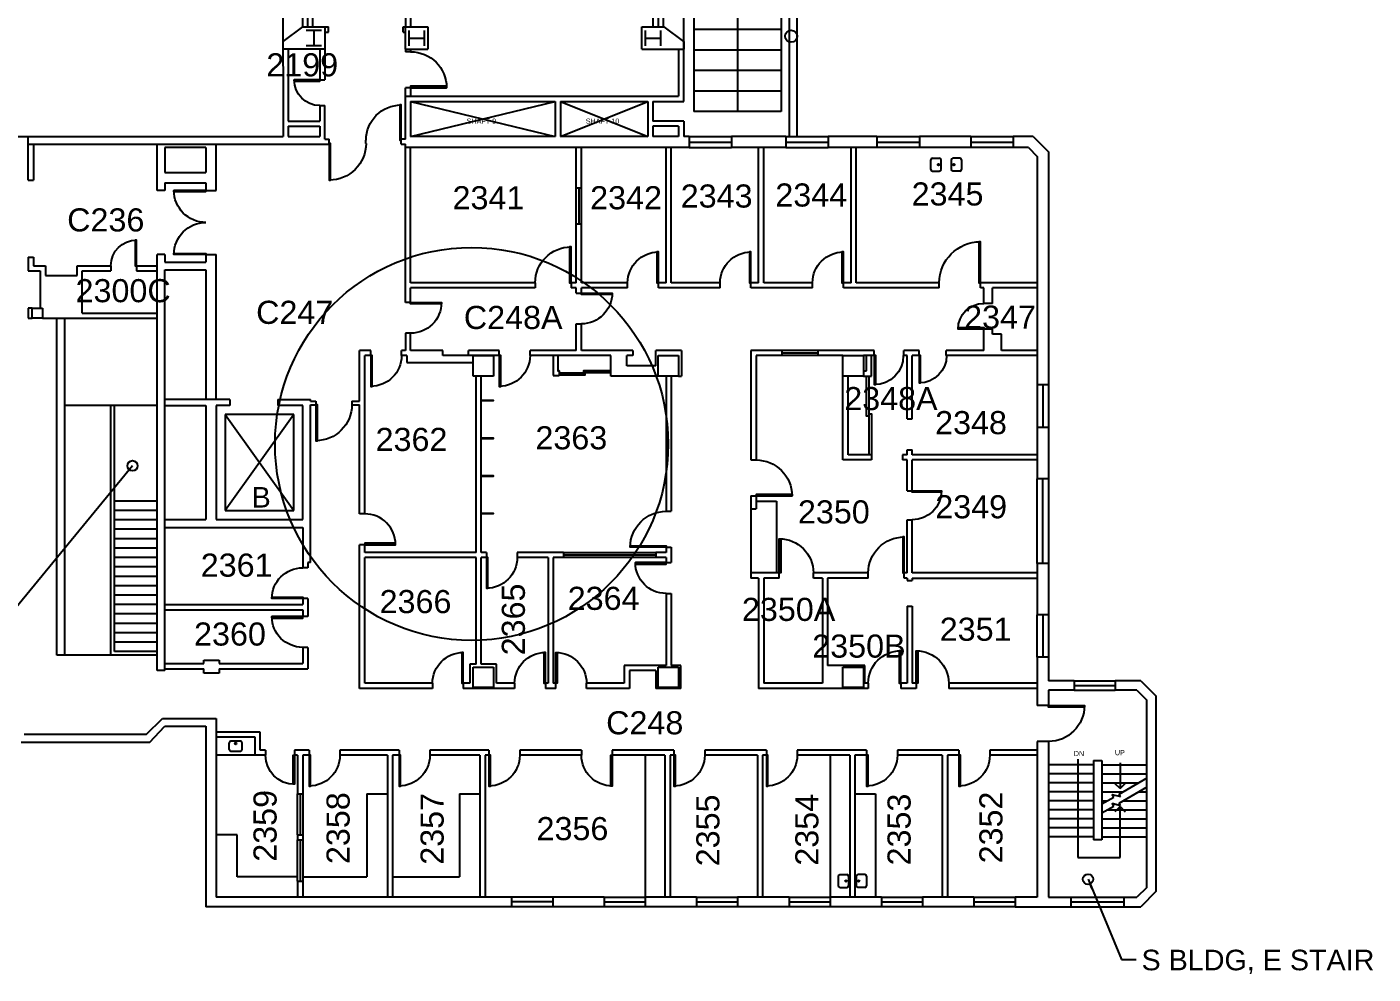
# Model space of a CAD drawing. Header units: inches. Extents: x -281 to 5521, y -151 to 3105.
# Drawn here: x 2892 to 4465, y -151 to 956 of the extents above; entities that cross this region are included whole.
import ezdxf

# ---------------------------------------------------------------- set-up
doc = ezdxf.new("R2010")
doc.units = ezdxf.units.IN
doc.header["$LTSCALE"] = 48
doc.header["$MEASUREMENT"] = 0
doc.layers.get('0').update_dxf_attribs({"linetype": 'CONTINUOUS'})
for name, color, linetype in [('A-ANNO-RNUM', 4, 'CONTINUOUS'), ('A-ANNO-TEXT', 4, 'CONTINUOUS'), ('A-ANNO-TEXT-IDEN', 4, 'CONTINUOUS'), ('A-DOOR', 2, 'CONTINUOUS'), ('A-FLOR-CASE', 3, 'CONTINUOUS'), ('A-FLOR-EVTR', 2, 'CONTINUOUS'), ('A-FLOR-PFIX', 2, 'CONTINUOUS'), ('A-FLOR-STRS', 2, 'CONTINUOUS'), ('A-GLAZ', 2, 'CONTINUOUS'), ('A-GLAZ-SILL', 1, 'CONTINUOUS'), ('A-ROOF-MED', 3, 'CONTINUOUS'), ('A-ROOF-THIN', 1, 'CONTINUOUS'), ('A-SHAFT', 1, 'CONTINUOUS'), ('A-WALL-FULL', 6, 'CONTINUOUS'), ('S-COLS', 5, 'CONTINUOUS')]:
    doc.layers.add(name, color=color, linetype=linetype)
doc.styles.add('ARIAL', font='arial.ttf')
doc.styles.get("Standard").update_dxf_attribs({"font": 'SIMPLEX.SHX'})
doc.dimstyles.new('DIM1-4', dxfattribs={"dimscale": 48, "dimtxt": 0.09375, "dimasz": 0.125, "dimexe": 0.125, "dimexo": 0.09375, "dimgap": 0.046875, "dimtad": 1, "dimdec": 4, "dimzin": 7, "dimdsep": 46, "dimlunit": 4, "dimtxsty": 'Standard', "dimblk": 'TICK', "dimcen": 2.25, "dimdle": 1.5, "dimadec": 0, "dimazin": 0, "dimtfac": 1, "dimtdec": 4, "dimtix": 1, "dimtofl": 0, "dimtmove": 2, "dimatfit": 3, "dimldrblk": 'TICK', "dimfxl": 1, "dimtolj": 1, "dimtzin": 0, "dimarcsym": 0})

# ---------------------------------------------------------------- blocks, each defined once
blk = doc.blocks.new('sink')
for p, q in [((3840, -156.5), (3840, -167.5)), ((3842, -154.5), (3850, -154.5)), ((3852, -156.5), (3852, -167.5)), ((3842, -169.5), (3850, -169.5))]:
    blk.add_line(p, q)
blk.add_circle((3849.1, -162), 0.977)
for centre, start, end in [((3842, -156.5), 90, 180), ((3850, -156.5), 0, 90), ((3842, -167.5), 180, 270), ((3850, -167.5), 270, 0)]:
    blk.add_arc(centre, 2, start, end)
blk = doc.blocks.new('*U153')
for p, q in [((0, 0), (0, 0)), ((-42, 0), (-42, 0))]:
    blk.add_line(p, q)
blk.add_lwpolyline([(0, 0), (0, -42), (-1.75, -42), (-1.75, 0)], close=True)
blk.add_arc((0, 0), 42, 180, 270)
blk = doc.blocks.new('*U160')
for p, q in [((0, 0), (0, 0)), ((-42, 0), (-42, 0))]:
    blk.add_line(p, q)
blk.add_lwpolyline([(0, 0), (0, -42), (-1.75, -42), (-1.75, 0)], close=True)
blk.add_arc((0, 0), 42, 180, 270)
blk = doc.blocks.new('*U209')
for p, q in [((0, 0), (0, 0)), ((-36, 0), (-36, 0))]:
    blk.add_line(p, q)
blk.add_lwpolyline([(0, 0), (0, -36), (-1.75, -36), (-1.75, 0)], close=True)
blk.add_arc((0, 0), 36, 180, 270)
blk = doc.blocks.new('*U210')
for p, q in [((0, 0), (0, 0)), ((-48, 0), (-48, 0))]:
    blk.add_line(p, q)
blk.add_lwpolyline([(0, 0), (0, -48), (-1.75, -48), (-1.75, 0)], close=True)
blk.add_arc((0, 0), 48, 180, 270)
blk = doc.blocks.new('*U180')
for p, q in [((0, 0), (0, 0)), ((-30, 0), (-30, 0))]:
    blk.add_line(p, q)
blk.add_lwpolyline([(0, 0), (0, 30), (-1.75, 30), (-1.75, 0)], close=True)
blk.add_arc((0, 0), 30, 90, 180)
blk = doc.blocks.new('*U181')
for p, q in [((0, 0), (0, 0)), ((36, 0), (36, 0))]:
    blk.add_line(p, q)
blk.add_lwpolyline([(0, 0), (0, 36), (1.75, 36), (1.75, 0)], close=True)
blk.add_arc((0, 0), 36, 0, 90)
blk = doc.blocks.new('*U171')
for p, q in [((0, 0), (0, 0)), ((34, 0), (34, 0))]:
    blk.add_line(p, q)
blk.add_lwpolyline([(0, 0), (0, 34), (1.75, 34), (1.75, 0)], close=True)
blk.add_arc((0, 0), 34, 0, 90)
blk = doc.blocks.new('*U182')
for p, q in [((0, 0), (0, 0)), ((32, 0), (32, 0))]:
    blk.add_line(p, q)
blk.add_lwpolyline([(0, 0), (0, 32), (1.75, 32), (1.75, 0)], close=True)
blk.add_arc((0, 0), 32, 0, 90)
blk = doc.blocks.new('*U188')
for p, q in [((0, 0), (0, 0)), ((-42, 0), (-42, 0))]:
    blk.add_line(p, q)
blk.add_lwpolyline([(0, 0), (0, 42), (-1.75, 42), (-1.75, 0)], close=True)
blk.add_arc((0, 0), 42, 90, 180)
blk = doc.blocks.new('*U166')
for p, q in [((0, 0), (0, 0)), ((36, 0), (36, 0))]:
    blk.add_line(p, q)
blk.add_lwpolyline([(0, 0), (0, 36), (1.75, 36), (1.75, 0)], close=True)
blk.add_arc((0, 0), 36, 0, 90)
blk = doc.blocks.new('*U189')
for p, q in [((0, 0), (0, 0)), ((-36, 0), (-36, 0))]:
    blk.add_line(p, q)
blk.add_lwpolyline([(0, 0), (0, -36), (-1.75, -36), (-1.75, 0)], close=True)
blk.add_arc((0, 0), 36, 180, 270)
blk = doc.blocks.new('*U190')
for p, q in [((0, 0), (0, 0)), ((-36, 0), (-36, 0))]:
    blk.add_line(p, q)
blk.add_lwpolyline([(0, 0), (0, -36), (-1.75, -36), (-1.75, 0)], close=True)
blk.add_arc((0, 0), 36, 180, 270)
blk = doc.blocks.new('*U191')
for p, q in [((0, 0), (0, 0)), ((36, 0), (36, 0))]:
    blk.add_line(p, q)
blk.add_lwpolyline([(0, 0), (0, -36), (1.75, -36), (1.75, 0)], close=True)
blk.add_arc((0, 0), 36, 270, 0)
blk = doc.blocks.new('*U183')
for p, q in [((0, 0), (0, 0)), ((40, 0), (40, 0))]:
    blk.add_line(p, q)
blk.add_lwpolyline([(0, 0), (0, -40), (1.75, -40), (1.75, 0)], close=True)
blk.add_arc((0, 0), 40, 270, 0)
blk = doc.blocks.new('*U184')
for p, q in [((0, 0), (0, 0)), ((-42, 0), (-42, 0))]:
    blk.add_line(p, q)
blk.add_lwpolyline([(0, 0), (0, -42), (-1.75, -42), (-1.75, 0)], close=True)
blk.add_arc((0, 0), 42, 180, 270)
blk = doc.blocks.new('*U185')
for p, q in [((0, 0), (0, 0)), ((-38, 0), (-38, 0))]:
    blk.add_line(p, q)
blk.add_lwpolyline([(0, 0), (0, -38), (-1.75, -38), (-1.75, 0)], close=True)
blk.add_arc((0, 0), 38, 180, 270)
blk = doc.blocks.new('*U186')
for p, q in [((0, 0), (0, 0)), ((38, 0), (38, 0))]:
    blk.add_line(p, q)
blk.add_lwpolyline([(0, 0), (0, -38), (1.75, -38), (1.75, 0)], close=True)
blk.add_arc((0, 0), 38, 270, 0)
blk = doc.blocks.new('*U187')
for p, q in [((0, 0), (0, 0)), ((34, 0), (34, 0))]:
    blk.add_line(p, q)
blk.add_lwpolyline([(0, 0), (0, -34), (1.75, -34), (1.75, 0)], close=True)
blk.add_arc((0, 0), 34, 270, 0)
blk = doc.blocks.new('*U157')
for p, q in [((0, 0), (0, 0)), ((-42, 0), (-42, 0))]:
    blk.add_line(p, q)
blk.add_lwpolyline([(0, 0), (0, -42), (-1.75, -42), (-1.75, 0)], close=True)
blk.add_arc((0, 0), 42, 180, 270)
blk = doc.blocks.new('*U158')
for p, q in [((0, 0), (0, 0)), ((36, 0), (36, 0))]:
    blk.add_line(p, q)
blk.add_lwpolyline([(0, 0), (0, 36), (1.75, 36), (1.75, 0)], close=True)
blk.add_arc((0, 0), 36, 0, 90)
blk = doc.blocks.new('*U159')
for p, q in [((0, 0), (0, 0)), ((-36, 0), (-36, 0))]:
    blk.add_line(p, q)
blk.add_lwpolyline([(0, 0), (0, 36), (-1.75, 36), (-1.75, 0)], close=True)
blk.add_arc((0, 0), 36, 90, 180)
blk = doc.blocks.new('*U161')
for p, q in [((0, 0), (0, 0)), ((-34, 0), (-34, 0))]:
    blk.add_line(p, q)
blk.add_lwpolyline([(0, 0), (0, 34), (-1.75, 34), (-1.75, 0)], close=True)
blk.add_arc((0, 0), 34, 90, 180)
blk = doc.blocks.new('*U162')
for p, q in [((0, 0), (0, 0)), ((42, 0), (42, 0))]:
    blk.add_line(p, q)
blk.add_lwpolyline([(0, 0), (0, -42), (1.75, -42), (1.75, 0)], close=True)
blk.add_arc((0, 0), 42, 270, 0)
blk = doc.blocks.new('*U163')
for p, q in [((0, 0), (0, 0)), ((36, 0), (36, 0))]:
    blk.add_line(p, q)
blk.add_lwpolyline([(0, 0), (0, -36), (1.75, -36), (1.75, 0)], close=True)
blk.add_arc((0, 0), 36, 270, 0)
blk = doc.blocks.new('*U165')
for p, q in [((0, 0), (0, 0)), ((-36, 0), (-36, 0))]:
    blk.add_line(p, q)
blk.add_lwpolyline([(0, 0), (0, 36), (-1.75, 36), (-1.75, 0)], close=True)
blk.add_arc((0, 0), 36, 90, 180)
blk = doc.blocks.new('*U167')
for p, q in [((0, 0), (0, 0)), ((-30, 0), (-30, 0))]:
    blk.add_line(p, q)
blk.add_lwpolyline([(0, 0), (0, -30), (-1.75, -30), (-1.75, 0)], close=True)
blk.add_arc((0, 0), 30, 180, 270)
blk = doc.blocks.new('*U168')
for p, q in [((0, 0), (0, 0)), ((42, 0), (42, 0))]:
    blk.add_line(p, q)
blk.add_lwpolyline([(0, 0), (0, 42), (1.75, 42), (1.75, 0)], close=True)
blk.add_arc((0, 0), 42, 0, 90)
blk = doc.blocks.new('TICK')
at = {"linetype": 'Continuous'}
blk.add_line((0.99, 0), (-0.99, 0), dxfattribs=at)
at = {"color": 11}
blk.add_line((-0.22, -0.22), (0.22, 0.22), dxfattribs=at)
blk = doc.blocks.new('*U152')
for p, q in [((0, 0), (0, 0)), ((-44, 0), (-44, 0))]:
    blk.add_line(p, q)
blk.add_lwpolyline([(0, 0), (0, -44), (-1.75, -44), (-1.75, 0)], close=True)
blk.add_arc((0, 0), 44, 180, 270)
blk = doc.blocks.new('*U151')
for p, q in [((0, 0), (0, 0)), ((-46, 0), (-46, 0))]:
    blk.add_line(p, q)
blk.add_lwpolyline([(0, 0), (0, -46), (-1.75, -46), (-1.75, 0)], close=True)
blk.add_arc((0, 0), 46, 180, 270)
blk = doc.blocks.new('*U149')
for p, q in [((0, 0), (0, 0)), ((46, 0), (46, 0))]:
    blk.add_line(p, q)
blk.add_lwpolyline([(0, 0), (0, 46), (1.75, 46), (1.75, 0)], close=True)
blk.add_arc((0, 0), 46, 0, 90)
blk = doc.blocks.new('*U150')
for p, q in [((0, 0), (0, 0)), ((-46, 0), (-46, 0))]:
    blk.add_line(p, q)
blk.add_lwpolyline([(0, 0), (0, 46), (-1.75, 46), (-1.75, 0)], close=True)
blk.add_arc((0, 0), 46, 90, 180)

msp = doc.modelspace()

# ---------------------------------------------------------------- linework, layer by layer
msp.add_circle((3411.8, 468.7), 229.6)
at = {"layer": 'A-ANNO-TEXT'}
for p, q in [((4119.8, 100.2), (4119.8, -14.7)), ((4169.1, 96), (4169.1, 66)), ((4169.1, 66), (4163.1, 72)), ((4169.1, 66), (4175.1, 72)), ((4169.1, 45), (4163.1, 39)), ((4169.1, 45), (4175.1, 39)), ((4169.1, -14.7), (4169.1, 45)), ((4119.8, -14.7), (4169.1, -14.7))]:
    msp.add_line(p, q, dxfattribs=at)
at = {"layer": 'A-DOOR'}
msp.add_line((3288.4, 819.9), (3288.4, 823.7), dxfattribs=at)
for points in [[(3514.2, 549.5), (3544.4, 549.5), (3544.4, 551.3), (3514.2, 551.3)], [(3542.4, 552.3), (3574.2, 552.3), (3574.2, 554), (3542.4, 554)]]:
    msp.add_lwpolyline(points, close=True, dxfattribs=at)
for points in [[(3876, 501), (3873, 501), (3873, 548), (3876, 548)], [(3876, 504), (3879, 504), (3879, 456), (3876, 456), (3876, 548)]]:
    msp.add_lwpolyline(points, dxfattribs=at)
at = {"layer": 'A-FLOR-CASE'}
for p, q in [((3744, 402), (3768, 402)), ((3768, 402), (3768, 318)), ((3738, 393), (3738, 318)), ((3159, 105), (3113.5, 105)), ((3614.5, 105), (3614.5, -61)), ((3830.5, 105), (3830.5, -61)), ((3289.5, 60), (3289.5, -37)), ((3289.5, 60), (3313.5, 60)), ((3397.5, 60), (3397.5, -37)), ((3397.5, 60), (3421.5, 60)), ((3859.5, 60), (3883.5, 60)), ((3883.5, 60), (3883.5, -61)), ((3138, 12), (3113.5, 12)), ((3138, -37), (3138, 12)), ((3208.5, -37), (3138, -37)), ((3214.5, -37), (3289.5, -37)), ((3319.5, -37), (3397.5, -37))]:
    msp.add_line(p, q, dxfattribs=at)
for points in [[(3423, 519), (3423, 520), (3437, 520), (3437, 519)], [(3423, 474.8), (3423, 475.8), (3437, 475.8), (3437, 474.8)], [(3423, 430.7), (3423, 431.7), (3437, 431.7), (3437, 430.7)], [(3423, 387), (3423, 388), (3437, 388), (3437, 387)]]:
    msp.add_lwpolyline(points, close=True, dxfattribs=at)
at = {"layer": 'A-FLOR-EVTR'}
for p, q in [((3124, 503), (3204, 391)), ((3204, 503), (3124, 391)), ((3204, 503), (3124, 503)), ((3124, 503), (3124, 391)), ((3204, 391), (3204, 503)), ((3124, 391), (3204, 391))]:
    msp.add_line(p, q, dxfattribs=at)
at = {"layer": 'A-FLOR-PFIX'}
for p, q in [((3950, 802.5), (3958, 802.5)), ((3982, 802.5), (3974, 802.5)), ((3948, 789.5), (3948, 800.5)), ((3950, 787.5), (3958, 787.5)), ((3960, 789.5), (3960, 800.5)), ((3972, 800.5), (3972, 789.5)), ((3982, 787.5), (3974, 787.5)), ((3984, 800.5), (3984, 789.5)), ((3128.7, 111.5), (3128.7, 119.5)), ((3141.7, 121.5), (3130.7, 121.5)), ((3143.7, 111.5), (3143.7, 119.5)), ((3141.7, 109.5), (3130.7, 109.5)), ((3861, -36.5), (3861, -47.5)), ((3871, -34.5), (3863, -34.5)), ((3873, -36.5), (3873, -47.5)), ((3871, -49.5), (3863, -49.5))]:
    msp.add_line(p, q, dxfattribs=at)
for centre in [(3957.1, 795), (3974.9, 795), (3136.2, 118.6), (3863.9, -42)]:
    msp.add_circle(centre, 0.977, dxfattribs=at)
for centre, start, end in [((3950, 800.5), 90, 180), ((3958, 800.5), 0, 90), ((3974, 800.5), 90, 180), ((3982, 800.5), 0, 90), ((3950, 789.5), 180, 270), ((3958, 789.5), 270, 0), ((3974, 789.5), 180, 270), ((3982, 789.5), 270, 0), ((3130.7, 119.5), 90, 180), ((3130.7, 111.5), 180, 270), ((3141.7, 119.5), 360, 90), ((3141.7, 111.5), 270, 0), ((3863, -36.5), 90, 180), ((3871, -36.5), 0, 90), ((3863, -47.5), 180, 270), ((3871, -47.5), 270, 0)]:
    msp.add_arc(centre, 2, start, end, dxfattribs=at)
at = {"layer": 'A-FLOR-STRS'}
for p, q in [((3044.5, 513.5), (2936.5, 513.5)), ((3044.5, 402), (2994.5, 402)), ((3044.5, 391), (2994.5, 391)), ((3044.5, 380), (2994.5, 380)), ((3044.5, 369), (2994.5, 369)), ((3044.5, 358), (2994.5, 358)), ((3044.5, 347), (2994.5, 347)), ((3044.5, 336), (2994.5, 336)), ((3044.5, 325), (2994.5, 325)), ((3044.5, 314), (2994.5, 314)), ((3044.5, 303), (2994.5, 303)), ((3044.5, 292), (2994.5, 292)), ((3044.5, 281), (2994.5, 281)), ((3044.5, 270), (2994.5, 270)), ((3044.5, 259), (2994.5, 259)), ((3044.5, 248), (2994.5, 248)), ((3044.5, 237), (2994.5, 237)), ((2990.5, 222), (2936.5, 222)), ((4138, 93.7), (4085.5, 93.7)), ((4138, 83.2), (4085.5, 83.2)), ((4148, 93.7), (4200.5, 93.7)), ((4148, 83.2), (4200.5, 83.2)), ((4138, 72.7), (4085.5, 72.7)), ((4148, 72.7), (4190.8, 72.7)), ((4167.9, 59.5), (4200.9, 78.5)), ((4167.9, 49.1), (4200.9, 68.1)), ((4138, 62.2), (4085.5, 62.2)), ((4138, 51.7), (4085.5, 51.7)), ((4148, 62.2), (4172.6, 62.2)), ((4148, 48), (4161.9, 56)), ((4148, 51.7), (4154.4, 51.7)), ((4161.9, 56), (4160, 59.2)), ((4160, 59.2), (4169.5, 56.8)), ((4160, 48.8), (4169.5, 46.4)), ((4161.9, 45.6), (4160, 48.8)), ((4169.5, 56.8), (4167.9, 59.5)), ((4169.5, 46.4), (4167.9, 49.1)), ((4169.2, 56.9), (4169.4, 56.9)), ((4172.5, 51.7), (4200.5, 51.7)), ((4190.7, 62.2), (4200.5, 62.2)), ((4138, 41.2), (4085.5, 41.2)), ((4148, 37.6), (4161.8, 45.6)), ((4154.2, 41.2), (4200.5, 41.2)), ((4138, 30.7), (4085.5, 30.7)), ((4138, 20.2), (4085.5, 20.2)), ((4148, 30.7), (4200.5, 30.7)), ((4148, 20.2), (4200.5, 20.2)), ((4138, 9.7), (4085.5, 9.7)), ((4148, 9.7), (4200.5, 9.7))]:
    msp.add_line(p, q, dxfattribs=at)
at = {"layer": 'A-GLAZ'}
for p, q in [((3220.5, 956), (3220.5, 1044)), ((3629.5, 1044), (3629.5, 956)), ((3665.7, 821.5), (3715.2, 821.5)), ((3778.8, 821.5), (3828.2, 821.5)), ((3885.2, 821.5), (3934.8, 821.5)), ((3994.8, 821.5), (4044.2, 821.5)), ((3537, 768), (3537, 726)), ((3774, 575), (3816, 575)), ((4079, 537.6), (4079, 488.1)), ((4079, 328.9), (4079, 428.1)), ((3519, 339), (3627, 339)), ((4079, 268.9), (4079, 219.4)), ((4115.5, 186.5), (4163.5, 186.5)), ((3211.5, 60), (3211.5, 12)), ((3211.5, 6), (3211.5, -42)), ((3506.5, -66.5), (3458.5, -66.5)), ((3566.5, -66.5), (3614.5, -66.5)), ((3674.5, -66.5), (3722.5, -66.5)), ((3782.5, -66.5), (3830.5, -66.5)), ((3890.5, -66.5), (3938.5, -66.5)), ((3998.5, -66.5), (4046.5, -66.5)), ((4111.5, -66.5), (4173.5, -66.5))]:
    msp.add_line(p, q, dxfattribs=at)
at = {"layer": 'A-GLAZ-SILL'}
for p, q in [((3214.5, 956), (3214.5, 1044)), ((3226.5, 956), (3226.5, 1044)), ((3623.5, 1044), (3623.5, 956)), ((3635.5, 1044), (3635.5, 956)), ((3665.7, 828), (3715.2, 828)), ((3778.8, 828), (3828.2, 828)), ((3885.2, 828), (3934.8, 828)), ((3994.8, 828), (4044.2, 828)), ((3665.7, 815), (3715.2, 815)), ((3778.8, 815), (3828.2, 815)), ((3934.8, 815), (3885.2, 815)), ((4044.2, 815), (3994.8, 815)), ((3534, 726), (3534, 768)), ((3540, 726), (3540, 768)), ((3816, 578), (3774, 578)), ((3816, 572), (3774, 572)), ((4072.5, 537.6), (4072.5, 488.1)), ((4085.5, 537.6), (4085.5, 488.1)), ((4072.5, 328.9), (4072.5, 428.1)), ((4085.5, 428.1), (4085.5, 328.9)), ((3519, 342), (3627, 342)), ((3627, 336), (3519, 336)), ((4072.5, 219.4), (4072.5, 268.9)), ((4085.5, 268.9), (4085.5, 219.4)), ((4115.5, 192), (4163.5, 192)), ((4115.5, 181), (4163.5, 181)), ((3208.5, 12), (3208.5, 60)), ((3214.5, 60), (3214.5, 12)), ((3208.5, -42), (3208.5, 6)), ((3214.5, 6), (3214.5, -42)), ((3506.5, -61), (3458.5, -61)), ((3566.5, -61), (3614.5, -61)), ((3674.5, -61), (3722.5, -61)), ((3782.5, -61), (3830.5, -61)), ((3890.5, -61), (3938.5, -61)), ((3998.5, -61), (4046.5, -61)), ((4111.5, -61), (4173.5, -61)), ((3506.5, -72), (3458.5, -72)), ((3614.5, -72), (3566.5, -72)), ((3722.5, -72), (3674.5, -72)), ((3830.5, -72), (3782.5, -72)), ((3938.5, -72), (3890.5, -72)), ((4046.5, -72), (3998.5, -72)), ((4111.5, -72), (4173.5, -72))]:
    msp.add_line(p, q, dxfattribs=at)
at = {"layer": 'A-ROOF-MED'}
msp.add_line((3791.5, 1052.7), (3791.5, 828), dxfattribs=at)
at = {"layer": 'A-ROOF-THIN'}
for p, q in [((3722.5, 1313), (3722.5, 857)), ((3782.5, 1313), (3782.5, 828)), ((3671.5, 1289), (3671.5, 857)), ((3773.5, 1289), (3773.5, 857)), ((3773.5, 953), (3671.5, 953)), ((3773.5, 929), (3671.5, 929)), ((3773.5, 905), (3671.5, 905)), ((3773.5, 881), (3671.5, 881)), ((3773.5, 857), (3671.5, 857))]:
    msp.add_line(p, q, dxfattribs=at)
at = {"layer": 'A-SHAFT'}
for p, q in [((3340.5, 869), (3509.5, 828)), ((3340.5, 828), (3509.5, 869)), ((3515.5, 869), (3617.5, 828)), ((3515.5, 828), (3617.5, 869))]:
    msp.add_line(p, q, dxfattribs=at)
at = {"layer": 'A-WALL-FULL'}
for p, q in [((3191.3, 1473.5), (3191.5, 828)), ((3659.5, 869), (3659.5, 1304)), ((3334.5, 1044), (3334.5, 956)), ((3340.5, 1044), (3340.5, 956)), ((3240.5, 956), (3244.7, 956)), ((3240.5, 950), (3244.7, 950)), ((3244.7, 950), (3244.7, 956)), ((3331.7, 956), (3334.5, 956)), ((3331.7, 950), (3331.7, 956)), ((3331.7, 950), (3334.5, 950)), ((3197.5, 930), (3197.5, 846)), ((3234.5, 930), (3234.5, 894)), ((3240.5, 930), (3240.5, 894)), ((3334.5, 930), (3334.5, 927)), ((3340.5, 930), (3340.5, 927)), ((3653.5, 930), (3653.5, 875)), ((3340.5, 927), (3334.5, 927)), ((3234.5, 894), (3240.5, 894)), ((3340.5, 885), (3334.5, 885)), ((3334.5, 825), (3334.5, 885)), ((3340.5, 885), (3340.5, 875)), ((3334.5, 875), (3653.5, 875)), ((3340.5, 869), (3340.5, 828)), ((3340.5, 869), (3509.5, 869)), ((3509.5, 869), (3509.5, 828)), ((3515.5, 869), (3617.5, 869)), ((3515.5, 869), (3515.5, 828)), ((3617.5, 869), (3617.5, 828)), ((3623.5, 869), (3623.5, 846)), ((3623.5, 869), (3659.5, 869)), ((3234.5, 864), (3234.5, 846)), ((3234.5, 864), (3240.5, 864)), ((3240.5, 825), (3240.5, 864)), ((3197.5, 846), (3234.5, 846)), ((3197.5, 840), (3234.5, 840)), ((3197.5, 840), (3197.5, 828)), ((3234.5, 840), (3234.5, 828)), ((3659.5, 846), (3623.5, 846)), ((3653.5, 840), (3623.5, 840)), ((3623.5, 840), (3623.5, 828)), ((3653.5, 840), (3653.5, 828)), ((3659.5, 846), (3659.5, 828)), ((2765.5, 828), (3191.5, 828)), ((2894, 777), (2894, 828)), ((2894, 819), (3245.5, 819)), ((2900, 819), (2900, 777)), ((3044.5, 765), (3044.5, 819)), ((3113.5, 765), (3113.5, 819)), ((3197.5, 828), (3234.5, 828)), ((3240.5, 825), (3245.5, 825)), ((3245.5, 819), (3245.5, 825)), ((3334.5, 825), (3329.5, 825)), ((3329.5, 819), (3329.5, 825)), ((3329.5, 819), (3334.5, 819)), ((3334.5, 634), (3334.5, 819)), ((3509.5, 828), (3340.5, 828)), ((3617.5, 828), (3515.5, 828)), ((3653.5, 828), (3623.5, 828)), ((3665.7, 828), (3659.5, 828)), ((3665.7, 828), (3665.7, 815)), ((3715.2, 828), (3715.2, 815)), ((3778.8, 828), (3715.2, 828)), ((3778.8, 828), (3778.8, 815)), ((3828.2, 828), (3828.2, 815)), ((3885.2, 828), (3828.2, 828)), ((3885.2, 828), (3885.2, 815)), ((3934.8, 828), (3934.8, 815)), ((3994.8, 828), (3934.8, 828)), ((3994.8, 828), (3994.8, 815)), ((4067.5, 828), (4044.2, 828)), ((4044.2, 828), (4044.2, 815)), ((4067.5, 828), (4085.5, 810)), ((3053.5, 815), (3053.5, 786)), ((3101.5, 815), (3053.5, 815)), ((3101.5, 815), (3101.5, 786)), ((3665.7, 815), (3334.5, 815)), ((3340.5, 657), (3340.5, 815)), ((3534, 768), (3534, 815)), ((3540, 768), (3540, 815)), ((3639, 657), (3639, 815)), ((3645, 657), (3645, 815)), ((3778.8, 815), (3715.2, 815)), ((3747, 657), (3747, 815)), ((3753, 657), (3753, 815)), ((3885.2, 815), (3828.2, 815)), ((3855, 657), (3855, 815)), ((3861, 657), (3861, 815)), ((3994.8, 815), (3934.8, 815)), ((4062.1, 815), (4044.2, 815)), ((4062.1, 815), (4072.5, 804.6)), ((4072.5, 804.6), (4072.5, 537.6)), ((4085.5, 810), (4085.5, 537.6)), ((2894, 777), (2900, 777)), ((3053.5, 786), (3101.5, 786)), ((3053.5, 774), (3101.5, 774)), ((3053.5, 774), (3053.5, 765)), ((3101.5, 774), (3101.5, 765)), ((3053.5, 765), (3044.5, 765)), ((3101.5, 765), (3113.5, 765)), ((3534, 768), (3540, 768)), ((3534, 657), (3534, 726)), ((3534, 726), (3540, 726)), ((3540, 657), (3540, 726)), ((2894, 687), (2900, 687)), ((2894, 687), (2894, 671)), ((2900, 687), (2900, 677)), ((2900, 677), (2914, 677)), ((2914, 677), (2914, 665.5)), ((2951, 665.5), (2951, 677)), ((2951, 677), (2990.5, 677)), ((2990.5, 677), (2990.5, 671)), ((3020.5, 677), (3020.5, 671)), ((3020.5, 677), (3044.5, 677)), ((3044.5, 204), (3044.5, 690)), ((3053.5, 690), (3044.5, 690)), ((3053.5, 690), (3053.5, 681)), ((3053.5, 681), (3101.5, 681)), ((3101.5, 690), (3113.5, 690)), ((3101.5, 690), (3101.5, 681)), ((3113.5, 520.5), (3113.5, 690)), ((2894, 671), (2908, 671)), ((2908, 671), (2908, 627.5)), ((2914, 665.5), (2951, 665.5)), ((2957, 671), (2990.5, 671)), ((2957, 621.5), (2957, 671)), ((3020.5, 671), (3044.5, 671)), ((3053.5, 204), (3053.5, 672)), ((3053.5, 672), (3101.5, 672)), ((3101.5, 672), (3101.5, 520.5)), ((3486, 657), (3340.5, 657)), ((3486, 651), (3340.5, 651)), ((3340.5, 634), (3340.5, 651)), ((3486, 657), (3486, 651)), ((3534, 657), (3528, 657)), ((3528, 657), (3528, 651)), ((3534, 651), (3528, 651)), ((3534, 645), (3534, 651)), ((3534, 645), (3540, 645)), ((3594, 657), (3540, 657)), ((3594, 651), (3540, 651)), ((3540, 645), (3540, 651)), ((3594, 651), (3594, 657)), ((3630, 651), (3630, 657)), ((3639, 657), (3630, 657)), ((3702, 651), (3630, 651)), ((3702, 657), (3645, 657)), ((3702, 651), (3702, 657)), ((3738, 651), (3738, 657)), ((3747, 657), (3738, 657)), ((3810, 651), (3738, 651)), ((3810, 657), (3753, 657)), ((3810, 651), (3810, 657)), ((3846, 651), (3846, 657)), ((3855, 657), (3846, 657)), ((3958, 651), (3846, 651)), ((3958, 657), (3861, 657)), ((3958, 651), (3958, 657)), ((4072.5, 657), (4006, 657)), ((4006, 651), (4006, 657)), ((4010, 651), (4006, 651)), ((4010, 633), (4010, 651)), ((4072.5, 651), (4020, 651)), ((4020, 633), (4020, 651)), ((3340.5, 634), (3334.5, 634)), ((4020, 633), (4010, 633)), ((2898.5, 627.5), (2894, 627.5)), ((2894, 627.5), (2894, 615.5)), ((2894, 615.5), (2898.5, 615.5)), ((2910.5, 615.5), (3044.5, 615.5)), ((2927.5, 222), (2927.5, 615.5)), ((2936.5, 222), (2936.5, 615.5)), ((2957, 621.5), (3044.5, 621.5)), ((3340.5, 598), (3334.5, 598)), ((3334.5, 598), (3334.5, 578)), ((3340.5, 578), (3340.5, 598)), ((3534, 578), (3534, 609)), ((3534, 609), (3540, 609)), ((3540, 578), (3540, 609)), ((4010, 578), (4010, 603)), ((4020, 603), (4010, 603)), ((4020, 597), (4020, 603)), ((4030.5, 597), (4020, 597)), ((4030.5, 578), (4030.5, 597)), ((3294, 578), (3281, 578)), ((3281, 518.5), (3281, 578)), ((3294, 572), (3287, 572)), ((3287, 387), (3287, 572)), ((3294, 572), (3294, 578)), ((3330, 572), (3330, 578)), ((3334.5, 578), (3330, 578)), ((3336, 572), (3330, 572)), ((3336, 572), (3336, 564)), ((3378, 578), (3340.5, 578)), ((3378, 572), (3378, 578)), ((3444, 572), (3378, 572)), ((3408, 572), (3408, 578)), ((3444, 578), (3408, 578)), ((3444, 572), (3444, 578)), ((3480, 572), (3480, 578)), ((3534, 578), (3480, 578)), ((3574.2, 572), (3480, 572)), ((3507, 572), (3507, 548.5)), ((3600, 578), (3540, 578)), ((3574.2, 548), (3574.2, 572)), ((3593, 560), (3593, 572)), ((3600, 572), (3593, 572)), ((3600, 578), (3600, 572)), ((3627, 560), (3627, 578)), ((3657, 578), (3627, 578)), ((3657, 578), (3657, 548)), ((3738, 578), (3738, 450)), ((3774, 578), (3738, 578)), ((3744, 572), (3744, 450)), ((3774, 572), (3744, 572)), ((3774, 578), (3774, 572)), ((3882, 578), (3816, 578)), ((3816, 578), (3816, 572)), ((3845.5, 572), (3816, 572)), ((3882, 572), (3869.5, 572)), ((3873, 554), (3873, 572)), ((3879, 548), (3879, 572)), ((3882, 572), (3882, 578)), ((3916.5, 572), (3916.5, 578)), ((3934.5, 578), (3916.5, 578)), ((3920.5, 572), (3916.5, 572)), ((3920.5, 498), (3920.5, 572)), ((3934.5, 572), (3926.5, 572)), ((3926.5, 498), (3926.5, 572)), ((3934.5, 572), (3934.5, 578)), ((3966, 572), (3966, 578)), ((4010, 578), (3966, 578)), ((4072.5, 572), (3966, 572)), ((4072.5, 578), (4030.5, 578)), ((3336, 564), (3413.5, 564)), ((3514.2, 554), (3514.2, 548.5)), ((3627, 560), (3593, 560)), ((3869.5, 554), (3873, 554)), ((3417, 342), (3417, 548)), ((3423, 342), (3423, 548)), ((3507, 548.5), (3514.2, 548.5)), ((3629.5, 548), (3574.2, 548)), ((3639, 548), (3639, 390)), ((3645, 548), (3645, 390)), ((3653.5, 548), (3657, 548)), ((3845.5, 450), (3845.5, 548)), ((3851.5, 456), (3851.5, 548)), ((3869.5, 548), (3879, 548)), ((4085.5, 537.6), (4072.5, 537.6)), ((3129.5, 520.5), (3053.5, 520.5)), ((3129.5, 520.5), (3129.5, 513.5)), ((3185.5, 520.5), (3185.5, 513.5)), ((3185.5, 520.5), (3223.5, 520.5)), ((3223.5, 518.5), (3223.5, 520.5)), ((2990.5, 222), (2990.5, 513.5)), ((2994.5, 226), (2994.5, 513.5)), ((3053.5, 513.5), (3101.5, 513.5)), ((3101.5, 513.5), (3101.5, 380.5)), ((3129.5, 513.5), (3113.5, 513.5)), ((3113.5, 513.5), (3113.5, 380.5)), ((3214.5, 513.5), (3185.5, 513.5)), ((3214.5, 380.5), (3214.5, 513.5)), ((3223.5, 518.5), (3229.9, 518.5)), ((3223.5, 330), (3223.5, 514.5)), ((3223.5, 514.5), (3229.9, 514.5)), ((3229.9, 518.5), (3229.9, 514.5)), ((3271.9, 518.5), (3271.9, 514.5)), ((3271.9, 518.5), (3281, 518.5)), ((3271.9, 514.5), (3281, 514.5)), ((3281, 387), (3281, 514.5)), ((3920.5, 498), (3926.5, 498)), ((4085.5, 488.1), (4072.5, 488.1)), ((4072.5, 488.1), (4072.5, 428.1)), ((4085.5, 488.1), (4085.5, 428.1)), ((3879, 456), (3851.5, 456)), ((3879, 456), (3879, 450)), ((3920.5, 456), (3915, 456)), ((3915, 456), (3915, 450)), ((3920.5, 462), (3926.5, 462)), ((3920.5, 456), (3920.5, 462)), ((3926.5, 456), (3926.5, 462)), ((4072.5, 456), (3926.5, 456)), ((3738, 450), (3744, 450)), ((3879, 450), (3845.5, 450)), ((3920.5, 450), (3915, 450)), ((3920.5, 414), (3920.5, 450)), ((4072.5, 450), (3926.5, 450)), ((3926.5, 414), (3926.5, 450)), ((4085.5, 428.1), (4072.5, 428.1)), ((3920.5, 414), (3926.5, 414)), ((3738, 408), (3744, 408)), ((3738, 408), (3738, 393)), ((3744, 408), (3744, 393)), ((3053.5, 380.5), (3101.5, 380.5)), ((3113.5, 380.5), (3214.5, 380.5)), ((3639, 390), (3645, 390)), ((3738, 393), (3744, 393)), ((3920.5, 318), (3920.5, 380)), ((3920.5, 380), (3926.5, 380)), ((3926.5, 318), (3926.5, 380)), ((3053.5, 371), (3214.5, 371)), ((3214.5, 371), (3214.5, 324)), ((3281, 183), (3281, 351)), ((3287, 342), (3287, 351)), ((3639, 348), (3645, 348)), ((3639, 348), (3639, 342)), ((3645, 348), (3645, 330)), ((3417, 342), (3287, 342)), ((3287, 189), (3287, 336)), ((3417, 336), (3287, 336)), ((3417, 211.5), (3417, 336)), ((3429, 342), (3423, 342)), ((3423, 211.5), (3423, 336)), ((3429, 336), (3423, 336)), ((3429, 342), (3429, 336)), ((3465, 342), (3465, 336)), ((3519, 342), (3465, 342)), ((3501, 336), (3465, 336)), ((3501, 336), (3501, 189)), ((3507, 336), (3507, 189)), ((3519, 336), (3507, 336)), ((3519, 342), (3519, 336)), ((3639, 342), (3627, 342)), ((3627, 342), (3627, 336)), ((3639, 336), (3627, 336)), ((3639, 336), (3639, 330)), ((3220.5, 324), (3214.5, 324)), ((3223.5, 330), (3220.5, 330)), ((3220.5, 330), (3220.5, 324)), ((3639, 330), (3645, 330)), ((3738, 318), (3738, 312)), ((3771, 318), (3738, 318)), ((3771, 312), (3771, 318)), ((3875, 318), (3811, 318)), ((3811, 312), (3811, 318)), ((3875, 312), (3875, 318)), ((3917, 312), (3917, 318)), ((3920.5, 318), (3917, 318)), ((4072.5, 318), (3926.5, 318)), ((4085.5, 328.9), (4072.5, 328.9)), ((4072.5, 328.9), (4072.5, 268.9)), ((4085.5, 328.9), (4085.5, 268.9)), ((3747, 312), (3738, 312)), ((3747, 312), (3747, 183)), ((3771, 312), (3753, 312)), ((3753, 312), (3753, 189)), ((3821.5, 312), (3811, 312)), ((3821.5, 312), (3821.5, 189)), ((3827.5, 312), (3827.5, 210)), ((3875, 312), (3827.5, 312)), ((3920.5, 312), (3917, 312)), ((3920.5, 312), (3920.5, 309)), ((3920.5, 309), (3926.5, 309)), ((3926.5, 312), (4072.5, 312)), ((3926.5, 312), (3926.5, 309)), ((3220.5, 288), (3214.5, 288)), ((3214.5, 288), (3214.5, 281)), ((3220.5, 288), (3220.5, 267)), ((3639, 294), (3645, 294)), ((3639, 294), (3639, 210)), ((3645, 294), (3645, 210)), ((3053.5, 281), (3214.5, 281)), ((3053.5, 275), (3214.5, 275)), ((3214.5, 275), (3214.5, 267)), ((3920.5, 279), (3926.5, 279)), ((3920.5, 279), (3920.5, 189)), ((3926.5, 279), (3926.5, 189)), ((4085.5, 268.9), (4072.5, 268.9)), ((3220.5, 267), (3214.5, 267)), ((2936.5, 222), (2927.5, 222)), ((3044.5, 222), (2990.5, 222)), ((3044.5, 226), (2994.5, 226)), ((3220.5, 231), (3214.5, 231)), ((3214.5, 231), (3214.5, 212)), ((3220.5, 231), (3220.5, 206)), ((3053.5, 212), (3099, 212)), ((3053.5, 206), (3099, 206)), ((3099, 212), (3099, 216)), ((3099, 216), (3117, 216)), ((3099, 201), (3099, 206)), ((3117, 216), (3117, 212)), ((3117, 212), (3214.5, 212)), ((3117, 206), (3220.5, 206)), ((3117, 206), (3117, 201)), ((3409.5, 211.5), (3409.5, 189)), ((3417, 211.5), (3409.5, 211.5)), ((3441, 211.5), (3423, 211.5)), ((3441, 189), (3441, 211.5)), ((3590, 210), (3590, 189)), ((3639, 210), (3590, 210)), ((3656, 210), (3645, 210)), ((3656, 183), (3656, 210)), ((3870.9, 210), (3827.5, 210)), ((3870.9, 189), (3870.9, 210)), ((4085.5, 219.4), (4072.5, 219.4)), ((4072.5, 219.4), (4072.5, 163)), ((4085.5, 219.4), (4085.5, 192)), ((3053.5, 204), (3044.5, 204)), ((3117, 201), (3099, 201)), ((3366, 189), (3287, 189)), ((3366, 189), (3366, 183)), ((3402, 189), (3402, 183)), ((3409.5, 189), (3402, 189)), ((3462, 189), (3441, 189)), ((3462, 189), (3462, 183)), ((3501, 189), (3498, 189)), ((3498, 189), (3498, 183)), ((3510, 189), (3507, 189)), ((3510, 183), (3510, 189)), ((3590, 189), (3546, 189)), ((3546, 183), (3546, 189)), ((3596, 204), (3596, 183)), ((3627, 204), (3596, 204)), ((3627, 204), (3627, 183)), ((3821.5, 189), (3753, 189)), ((3875, 189), (3870.9, 189)), ((3875, 189), (3875, 183)), ((3913, 189), (3913, 183)), ((3920.5, 189), (3913, 189)), ((3931, 189), (3926.5, 189)), ((3931, 189), (3931, 183)), ((4072.5, 189), (3969, 189)), ((3969, 189), (3969, 183)), ((4115.5, 192), (4085.5, 192)), ((4115.5, 192), (4115.5, 181)), ((4193.5, 192), (4163.5, 192)), ((4163.5, 192), (4163.5, 181)), ((4193.5, 192), (4211.5, 174)), ((3366, 183), (3281, 183)), ((3462, 183), (3402, 183)), ((3510, 183), (3498, 183)), ((3596, 183), (3546, 183)), ((3656, 183), (3627, 183)), ((3875, 183), (3747, 183)), ((3931, 183), (3913, 183)), ((4072.5, 183), (3969, 183)), ((4115.5, 181), (4085.5, 181)), ((4085.5, 181), (4085.5, 163)), ((4188.9, 181), (4163.5, 181)), ((4188.9, 181), (4200.5, 169.4)), ((4211.5, -54), (4211.5, 174)), ((4085.5, 163), (4072.5, 163)), ((4200.5, -49.4), (4200.5, 169.4)), ((3031.8, 129), (3050.8, 148)), ((3050.8, 148), (3113.5, 148)), ((3113.5, 148), (3113.5, -61)), ((3031.8, 129), (2889.3, 129)), ((3035.5, 120), (3053.5, 139)), ((3053.5, 139), (3101.5, 139)), ((3101.5, 139), (3101.5, -72)), ((3165, 132), (3113.5, 132)), ((3159, 126), (3113.5, 126)), ((3159, 105), (3159, 126)), ((3165, 111), (3165, 132)), ((3035.5, 120), (2885.5, 120)), ((3171, 111), (3165, 111)), ((3171, 111), (3171, 105)), ((3205, 111), (3205, 105)), ((3222, 111), (3205, 111)), ((3222, 111), (3222, 105)), ((3258, 111), (3258, 105)), ((3327, 111), (3258, 111)), ((3327, 111), (3327, 105)), ((3363, 111), (3363, 105)), ((3432, 111), (3363, 111)), ((3432, 111), (3432, 105)), ((3468, 111), (3468, 105)), ((3540, 111), (3468, 111)), ((3540, 111), (3540, 105)), ((3576, 111), (3576, 105)), ((3648, 111), (3576, 111)), ((3648, 111), (3648, 105)), ((3684, 111), (3684, 105)), ((3756, 111), (3684, 111)), ((3756, 111), (3756, 105)), ((3792, 111), (3792, 105)), ((3873, 111), (3792, 111)), ((3873, 111), (3873, 105)), ((3909, 111), (3909, 105)), ((3981, 111), (3909, 111)), ((3981, 111), (3981, 105)), ((4072.5, 111), (4017, 111)), ((4017, 111), (4017, 105)), ((4085.5, 121), (4072.5, 121)), ((4072.5, 121), (4072.5, -61)), ((4085.5, 121), (4085.5, -61)), ((3171, 105), (3159, 105)), ((3208.5, 105), (3205, 105)), ((3208.5, 105), (3208.5, 60)), ((3214.5, 105), (3214.5, 60)), ((3222, 105), (3214.5, 105)), ((3313.5, 105), (3258, 105)), ((3313.5, 105), (3313.5, -61)), ((3319.5, 105), (3319.5, -61)), ((3327, 105), (3319.5, 105)), ((3421.5, 105), (3363, 105)), ((3421.5, 105), (3421.5, -61)), ((3427.5, 105), (3427.5, -61)), ((3432, 105), (3427.5, 105)), ((3540, 105), (3468, 105)), ((3637.5, 105), (3576, 105)), ((3637.5, 105), (3637.5, -61)), ((3643.5, 105), (3643.5, -61)), ((3648, 105), (3643.5, 105)), ((3745.5, 105), (3684, 105)), ((3745.5, 105), (3745.5, -61)), ((3751.5, 105), (3751.5, -61)), ((3756, 105), (3751.5, 105)), ((3853.5, 105), (3792, 105)), ((3853.5, 105), (3853.5, -61)), ((3859.5, 105), (3859.5, -61)), ((3873, 105), (3859.5, 105)), ((3961.5, 105), (3909, 105)), ((3961.5, 105), (3961.5, -61)), ((3967.5, 105), (3967.5, -61)), ((3981, 105), (3967.5, 105)), ((4072.5, 105), (4017, 105)), ((4138, 99), (4148, 99)), ((4138, 99), (4138, 6)), ((4148, 99), (4148, 6)), ((3208.5, 60), (3214.5, 60)), ((3208.5, 12), (3214.5, 12)), ((3208.5, 12), (3208.5, 6)), ((3208.5, 6), (3214.5, 6)), ((3214.5, 12), (3214.5, 6)), ((4148, 6), (4138, 6)), ((3208.5, -42), (3214.5, -42)), ((3208.5, -42), (3208.5, -61)), ((3214.5, -42), (3214.5, -61)), ((3458.5, -61), (3113.5, -61)), ((3458.5, -61), (3458.5, -72)), ((3506.5, -61), (3506.5, -72)), ((3566.5, -61), (3506.5, -61)), ((3566.5, -61), (3566.5, -72)), ((3614.5, -61), (3614.5, -72)), ((3674.5, -61), (3614.5, -61)), ((3674.5, -61), (3674.5, -72)), ((3722.5, -61), (3722.5, -72)), ((3782.5, -61), (3722.5, -61)), ((3782.5, -61), (3782.5, -72)), ((3830.5, -61), (3830.5, -72)), ((3890.5, -61), (3830.5, -61)), ((3890.5, -61), (3890.5, -72)), ((3938.5, -61), (3938.5, -72)), ((3998.5, -61), (3938.5, -61)), ((3998.5, -61), (3998.5, -72)), ((4072.5, -61), (4046.5, -61)), ((4046.5, -61), (4046.5, -72)), ((4085.5, -61), (4111.5, -61)), ((4111.5, -61), (4111.5, -72)), ((4173.5, -61), (4173.5, -72)), ((4173.5, -61), (4188.9, -61)), ((4200.5, -49.4), (4188.9, -61)), ((4211.5, -54), (4193.5, -72)), ((3458.5, -72), (3101.5, -72)), ((3566.5, -72), (3506.5, -72)), ((3674.5, -72), (3614.5, -72)), ((3782.5, -72), (3722.5, -72)), ((3890.5, -72), (3830.5, -72)), ((3998.5, -72), (3938.5, -72)), ((4046.5, -72), (4111.5, -72)), ((4173.5, -72), (4193.5, -72))]:
    msp.add_line(p, q, dxfattribs=at)
for points in [[(3512.5, 572), (3512.5, 554), (3514.2, 554), (3512.5, 554)], [(3287, 387), (3281, 387)], [(3287, 351), (3281, 351)]]:
    msp.add_lwpolyline(points, dxfattribs=at)
at = {"layer": 'S-COLS'}
for p, q in [((3191.5, 939), (3214.5, 956)), ((3214.5, 956), (3240.5, 956)), ((3236.5, 952), (3218.5, 952)), ((3227.5, 952), (3227.5, 934)), ((3240.5, 956), (3240.5, 930)), ((3334.5, 930), (3334.5, 956)), ((3334.5, 956), (3360.5, 956)), ((3338.5, 952), (3338.5, 934)), ((3356.5, 952), (3356.5, 934)), ((3360.5, 956), (3360.5, 930)), ((3610.5, 956), (3636.5, 956)), ((3610.5, 930), (3610.5, 956)), ((3614.5, 952), (3614.5, 934)), ((3632.5, 952), (3632.5, 934)), ((3659.5, 939), (3636.5, 956)), ((3191.5, 930), (3191.5, 939)), ((3240.5, 930), (3191.5, 930)), ((3236.5, 934), (3218.5, 934)), ((3334.5, 930), (3360.5, 930)), ((3338.5, 943), (3356.5, 943)), ((3610.5, 930), (3659.5, 930)), ((3614.5, 943), (3632.5, 943)), ((3659.5, 939), (3659.5, 930)), ((2898.5, 627.5), (2910.5, 627.5)), ((2898.5, 615.5), (2898.5, 627.5)), ((2910.5, 615.5), (2898.5, 615.5)), ((2910.5, 627.5), (2910.5, 615.5)), ((3413.5, 572), (3437.5, 572)), ((3413.5, 548), (3413.5, 572)), ((3437.5, 572), (3437.5, 548)), ((3629.5, 572), (3653.5, 572)), ((3629.5, 548), (3629.5, 572)), ((3653.5, 572), (3653.5, 548)), ((3845.5, 572), (3869.5, 572)), ((3845.5, 548), (3845.5, 572)), ((3869.5, 572), (3869.5, 548)), ((3437.5, 548), (3413.5, 548)), ((3653.5, 548), (3629.5, 548)), ((3869.5, 548), (3845.5, 548)), ((3413.5, 208), (3437.5, 208)), ((3413.5, 184), (3413.5, 208)), ((3437.5, 208), (3437.5, 184)), ((3629.5, 208), (3653.5, 208)), ((3629.5, 184), (3629.5, 208)), ((3653.5, 208), (3653.5, 184)), ((3845.5, 208), (3869.5, 208)), ((3845.5, 184), (3845.5, 208)), ((3869.5, 208), (3869.5, 184)), ((3437.5, 184), (3413.5, 184)), ((3653.5, 184), (3629.5, 184)), ((3869.5, 184), (3845.5, 184))]:
    msp.add_line(p, q, dxfattribs=at)
msp.add_circle((3785, 945.1), 7, dxfattribs=at)

# ---------------------------------------------------------------- block references
at = {"layer": 'A-DOOR', "xscale": -1}
for name, p, rotation in [('*U153', (3340.5, 885), 90), ('*U167', (3020.5, 677), 179.9999999999999), ('*U160', (3528, 657), 179.9999999999999), ('*U209', (3630, 657), 179.9999999999999), ('*U209', (3738, 657), 179.9999999999999), ('*U209', (3846, 657), 179.9999999999999), ('*U210', (4006, 657), 179.9999999999999), ('*U163', (3540, 645), 90), ('*U163', (3340.5, 634), 90), ('*U180', (4010, 603), 90), ('*U181', (3294, 572), 179.9999999999999), ('*U181', (3444, 572), 179.9999999999999), ('*U171', (3882, 572), 179.9999999999999), ('*U182', (3934.5, 572), 179.9999999999999), ('*U168', (3229.9, 514.5), 179.9999999999999), ('*U157', (3744, 408), 90), ('*U187', (3926.5, 414), 90), ('*U188', (3639, 348), 90), ('*U183', (3771, 318), 179.9999999999999), ('*U184', (3917, 318), 179.9999999999999), ('*U181', (3429, 336), 179.9999999999999), ('*U165', (3214.5, 288), 90), ('*U166', (3639, 330), 90), ('*U166', (3214.5, 267), 90), ('*U190', (3402, 189), 179.9999999999999), ('*U189', (3498, 189), 179.9999999999999), ('*U191', (3510, 189), 179.9999999999999), ('*U185', (3913, 189), 179.9999999999999), ('*U186', (3931, 189), 179.9999999999999), ('*U162', (4085.5, 163), 90), ('*U161', (3205, 105), 179.9999999999999), ('*U158', (3222, 105), 179.9999999999999), ('*U158', (3327, 105), 179.9999999999999), ('*U158', (3432, 105), 179.9999999999999), ('*U159', (3576, 105), 179.9999999999999), ('*U158', (3648, 105), 179.9999999999999), ('*U158', (3756, 105), 179.9999999999999), ('*U158', (3873, 105), 179.9999999999999), ('*U158', (3981, 105), 179.9999999999999)]:
    msp.add_blockref(name, p, dxfattribs=dict(at, rotation=rotation))
at = {"layer": 'A-DOOR'}
for name, p, xscale, yscale, zscale, rotation in [('*U153', (3234.5, 894), -0.7142857142857143, 0.7142857142857143, 0.7142857142857143, 270), ('*U152', (3329.5, 823.7), -0.9333221891033819, 0.9333221891033819, 0.9333221891033819, 179.9999999999999), ('*U149', (3101.5, 765), -0.8152173913043478, 0.8152173913043478, 0.8152173913043478, 90), ('*U150', (3101.5, 690), -0.8152173913043478, 0.8152173913043478, 0.8152173913043478, 90)]:
    msp.add_blockref(name, p, dxfattribs=dict(at, xscale=xscale, yscale=yscale, zscale=zscale, rotation=rotation))
at = {"layer": 'A-DOOR', "xscale": -0.9333221891033819, "yscale": 0.9333221891033819, "zscale": 0.9333221891033819}
msp.add_blockref('*U151', (3245.5, 819.9), dxfattribs=at)
at = {"layer": 'A-DOOR', "rotation": 270}
msp.add_blockref('*U165', (3287, 351), dxfattribs=at)
at = {"layer": 'A-FLOR-PFIX'}
msp.add_blockref('sink', (0, 120), dxfattribs=at)

# ---------------------------------------------------------------- texts
at = {"layer": 'A-ANNO-RNUM', "style": 'ARIAL'}
for s, p in [('2199', (3172, 898.2)), ('2343', (3656, 744.9)), ('2344', (3766.5, 746.1)), ('2345', (3925.7, 747.3)), ('2341', (3389.5, 742.9)), ('2342', (3550.2, 742.9)), ('C236', (2939.4, 717)), ('2300C', (2949.2, 634.3)), ('C247', (3160.1, 609)), ('C248A', (3402.7, 603)), ('2347', (3987, 603.4)), ('2348A', (3847, 508.2)), ('2348', (3953.1, 480.1)), ('2362', (3299.6, 460.5)), ('2363', (3486.3, 462.4)), ('2349', (3953.3, 381.8)), ('2350', (3792.9, 375.8)), ('2361', (3095.4, 313.6)), ('2364', (3524, 274.8)), ('2366', (3304.3, 271)), ('2350A', (3727.5, 261.9)), ('2360', (3087.6, 233.1)), ('2351', (3958.5, 238.7)), ('2350B', (3809.6, 219)), ('C248', (3568.9, 129.4)), ('2356', (3487.6, 5.7))]:
    msp.add_text(s, height=27, dxfattribs=at).set_placement(p)
for s, p in [('2365', (3474, 221.7)), ('2359', (3184, -19.5)), ('2358', (3269.3, -22.2)), ('2357', (3379.1, -23)), ('2355', (3701.2, -24.8)), ('2354', (3816.8, -24.1)), ('2353', (3924.5, -23.8)), ('2352', (4031.8, -21.4))]:
    msp.add_text(s, height=27, rotation=90, dxfattribs=at).set_placement(p)
at = {"layer": 'A-ANNO-TEXT', "style": 'ARIAL'}
for s, p in [('SHAFT 9', (3406, 842.9)), ('SHAFT 10', (3545.1, 842.9)), ('UP', (4163.1, 105)), ('DN', (4115.1, 104))]:
    msp.add_text(s, height=6, dxfattribs=at).set_placement(p)
at = {"layer": 'A-ANNO-TEXT-IDEN', "style": 'ARIAL'}
for s, p in [('B', (3154.8, 394.4)), ('S BLDG, E STAIR', (4194.2, -146.3))]:
    msp.add_text(s, height=24, dxfattribs=at).set_placement(p)

# ---------------------------------------------------------------- leaders
at = {"layer": 'A-ANNO-TEXT-IDEN'}
for points in [[(3015.7, 443.2), (2846.5, 237.3), (2829.5, 237.3)], [(4131.7, -40), (4170.7, -133.6), (4187.8, -133.6)]]:
    msp.add_leader(points, dimstyle='DIM1-4', override={"dimscale": 96, "dimgap": 0, "dimtad": 0, "dimldrblk": 'DotBlank'}, dxfattribs=at)

doc.saveas('drawing.dxf')
